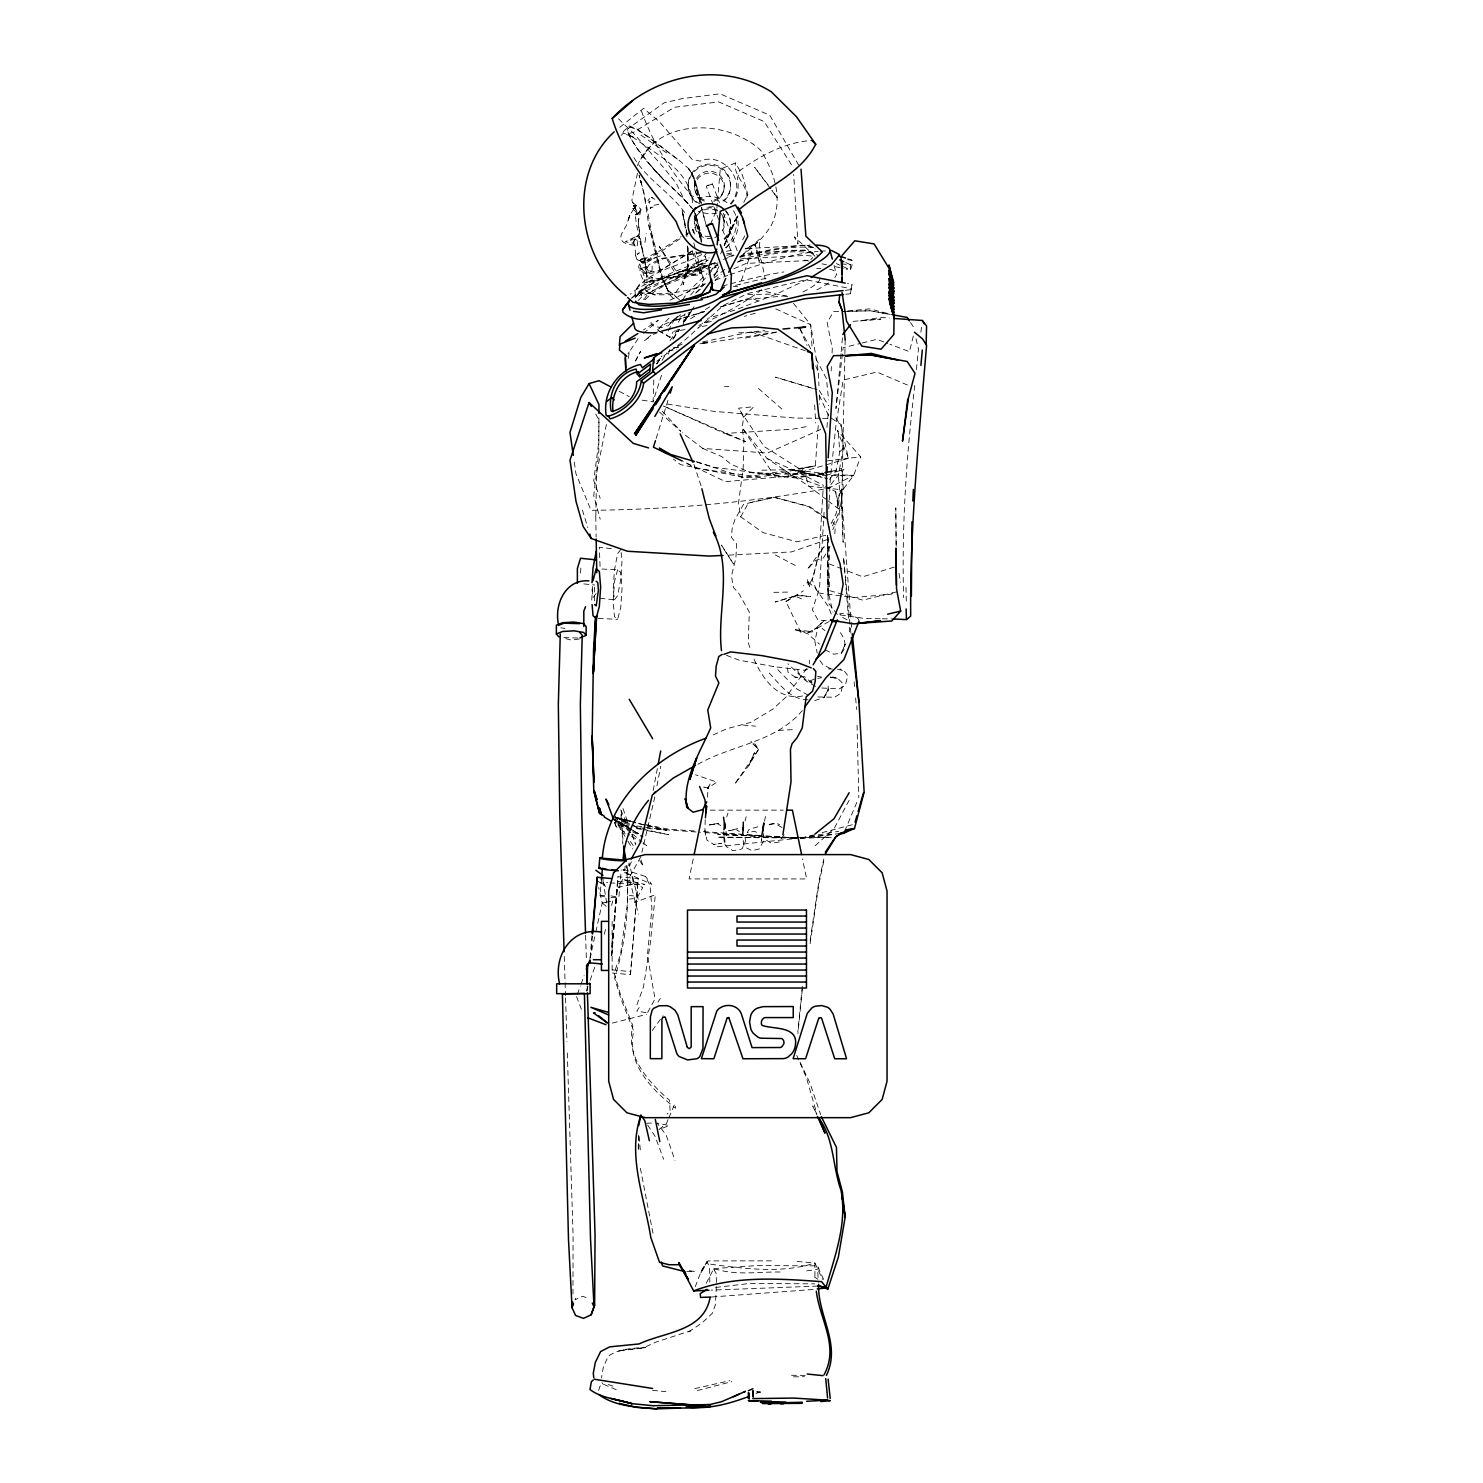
<?xml version="1.0" encoding="UTF-8"?>
<svg xmlns="http://www.w3.org/2000/svg" width="1483" height="1483" viewBox="0 0 1483 1483"><rect width="100%" height="100%" fill="white"/><g stroke="black" fill="none" stroke-linecap="round" stroke-linejoin="round"><path stroke-width="0.75" stroke-dasharray="5 3.75" d="M638.728 1149.64L638.728 1137.035M809.31 663.883L809.329 660.12M845.848 294.246L850.445 293.745L851.984 284.421L847.479 283.55M850.445 293.745L851.984 284.421M598.91 417.891L598.761 442.212L593.738 480.677L600.17 498.269M572.976 1294.14L573.068 1235.376L567.248 1050.928M688.168 247.865L687.908 266.347L683.2 284.792L688.316 266.217M845.18 339.867L841.677 502.311L843.123 542.333L841.158 490.539L850.927 619.987M638.283 1148.583L638.598 1135.274M828.107 500.883L838.618 508.91L839.081 494.71L853.67 475.339L860.678 456.857L837.283 430.274L848.406 458.303L860.678 456.857M653.818 379.926L653.095 401.318L662.104 373.438M761.65 837.747L761.52 841.139L761.076 837.561L795.889 838.21M709.838 1282.091L709.449 1266.538L706.909 1261.773L701.663 1270.023L695.249 1286.743M823.028 490.651L819.339 551.991L812.239 580.001L817.819 592.866L854.208 597.556L891.617 594.145L894.138 590.772M824.085 512.302L819.487 588.232L812.369 609.884L817.912 619.894L829.294 621.062M831.147 371.028L831.388 366.523M832.056 353.01L832.297 348.505L827.143 322.608L833.557 311.597L845.013 311.337M828.775 508.762L830.332 479.028L835.949 425.195L843.16 380.111L876.954 372.029L907.411 385.024M591.736 600.096L592.162 593.626M592.31 591.457L592.737 584.988M594.609 587.138L594.609 604.582M716.289 1286.632L715.436 1304.651L712.266 1313.363L702.108 1322.836L687.445 1332.698L690.633 1330.789L655.912 1342.096L643.233 1347.899L645.772 1347.454C632.944 1348.177 619.134 1348.585 608.252 1356.185L603.321 1367.122L601.505 1377.967M834.818 533.824L835.411 524.945L832.853 522.498M580.52 573.05L581.039 565.449M600.059 566.506L599.336 547.394L614.333 548.914M590.16 957.629L591.958 935.699M818.227 425.473L815.353 465.903L760.223 477.118L743.595 477.433L680.475 464.624L673.449 459.118M717.29 203.245L716.752 210.067L709.968 225.305M717.475 200.965L720.275 169.118L735.457 162.945L742.427 175.142L747.784 194.329L746.876 198.555C748.266 185.115 732.787 175.42 735.457 162.945M611.812 947.322L617.966 876.768L638.172 878.548L630.479 974.628L612.535 973.015M630.479 974.628L638.172 878.548M592.421 936.236L590.735 955.849M611.96 946.58L617.966 876.768M611.645 955.719L617.985 879.141L611.682 956.776M705.222 819.617L704.944 830.295L706.983 840.249L713.768 844.42L721.442 843.401L713.768 844.42M604.749 896.863L600.022 895.695L601.431 879.716M611.015 897.512L618.856 897.4L621.247 869.983M624.751 870.299L625.103 866.257M841.046 353.751L835.949 408.548L843.16 347.689L860.047 343.518M841.232 351.619L842.566 336.622M826.921 427.456L828.571 409.364M916.42 369.619L918.459 349.043L915.437 336.419M914.77 385.413C906.465 455.8 901.553 526.706 903.629 597.612M802.34 989.031L797.91 1033.632M920.887 332.248L921.592 326.371M802.284 986.158L797.854 1031.834M743.576 417.224L753.735 406.75L738.553 408.177L743.576 417.224L742.223 427.938L743.91 440.099L743.187 467.868L738.534 502.978L740.666 516.844L762.985 532.582L796.779 541.814L825.753 535.289M644.994 242.433L646.143 233.572M637.189 245.918L638.357 237.058M707.335 797.261L708.355 787.232L710.394 783.469L707.632 788.715L708.355 787.232L703.962 786.861M628.347 358.441L629.293 351.86L638.654 337.864M729.284 193.179L729.414 192.234M831.703 471.372L841.64 468.48L843.271 489.075L838.488 518.123L832.723 529.691M810.126 943.744L818.876 884.183L824.4 858.268M838.414 476.488L839.823 491.374L836.134 513.693L829.238 527.318M810.107 940.407L818.876 881.495L823.825 859.009M683.255 324.573L685.053 313.803M635.595 255.076L634.909 245.307L632.796 243.193L625.307 241.71L635.317 236.798L633.667 243.249L635.614 246.456L634.909 245.307C628.57 244.621 618.504 243.323 621.396 234.203L626.215 225.731L630.071 214.757L636.114 205.303L635.391 207.398L635.002 204.765L632.518 202.411L641.045 209.251L636.708 214.868L638.672 213.311M822.583 418.317L831.685 418.41L841.621 424.88L843.252 448.719L838.47 475.042L827.811 488.333M637.468 173.233L631.851 200.465L637.82 213.793L632.574 208.64L633.853 205.488L636.374 205.97M653.169 790.55L657.358 768.528M654.856 796.797L641.898 852.354M656.932 785.897L660.695 766.303M838.396 433.277L839.804 451.629L836.115 470.853L828.2 481.122M693.21 858.972L689.076 878.937L806.659 878.937L802.507 858.972M829.127 621.525L817.8 627.847L814.853 641.305L817.207 653.076M589.919 958.741L595.332 934.179M595.832 931.954L602.228 902.943L598.669 887.557M764.431 821.322L765.747 815.39M723.222 192.493L723.537 191.085M606.362 424.49L596.537 473.596L595.795 519.254M695.23 218.687L695.583 217.297M913.343 336.048L909.431 351.656L889.948 344.278M604.322 934.29L605.991 927.635M611.608 905.446L612.739 901.015M617.614 569.769L614.463 581.633L613.165 601.078L614.463 616.687L617.614 619.319L620.765 607.437L622.063 587.991L620.765 572.401L617.614 569.769L600.467 568.971M745.059 820.989L746.19 816.725M598.669 1390.387L599.874 1386.438L602.895 1384.047L618.819 1390.776M656.116 438.542L668.203 399.687M668.332 354.122L670.427 347.689M575.497 1298.181L574.978 1299.794L582.634 1296.253L588.566 1298.441M847.664 258.765L851.946 260.192L851.984 265.364L850.463 269.943L846.089 269.016M751.825 251.035L739.795 284.773M726.689 816.966L727.986 813.11M586.23 991.163L589.326 982.487M590.104 980.3L595.499 965.099M723.092 218.891L726.466 211.161M577.332 994.463L580.354 986.102M581.114 984.008L584.135 975.629M718.958 266.606L714.102 276.561M706.316 1283.221L713.749 1268.614L714.806 1269.874L716.734 1269.355C737.922 1275.751 761.076 1271.376 782.931 1272.062M844.698 831.259L857.934 799.689M668.054 1119.665L666.386 1123.613L659.027 1129.453L669.185 1125.634L657.043 1123.02L666.182 1135.125L674.969 1160.281M668.889 1117.7L674.746 1103.89L675.618 1108.227C652.131 1090.209 625.752 1063.181 633.76 1031.074L620.932 998.949L614.611 978.187C625.974 942.224 630.238 903.054 626.16 865.553M720.627 253.871L723.278 247.735M724.167 245.696L735.642 219.076L724.853 243.713M724.223 245.288L737.755 214.609M724.909 244.287L738.071 215.702M631.387 861.883L627.643 869.872L627.365 904.129L620.58 954.088L614.147 973.2L620.246 993.703L632.907 1025.939C624.992 1056.026 648.386 1082.127 669.63 1100.367L670.112 1111.527L667.016 1114.03M832.426 525.983L839.953 510.096L835.596 491.633L825.605 486.461M635.225 238.485L632.796 243.193M743.762 202.448L747.784 194.329M637.356 165.67C657.173 117.787 726.485 118.418 760.686 150.339C774.571 172.158 783.432 199.964 771.661 224.712C763.912 237.966 752.233 247.828 740.128 256.93M635.54 360.758L640.619 351.36L635.503 361.092M742.612 239.912L744.744 235.89M849.129 800.301L834.002 828.775L814.816 846.014M726.466 247.921C733.918 236.779 741.574 222.098 732.658 209.418M784.099 834.521L779.168 841.992L771.364 843.252L763.615 838.47M647.645 1012.463L650.815 1006.66M651.871 1004.732L655.041 998.949L647.422 955.386L651.927 908.412L650.017 885.407L645.402 876.453L622.304 868.982M668.221 330.857L675.618 317.455M658.712 330.913L670.038 337.382L673.189 331.691M678.417 322.219L682.625 314.618M640.767 856.84L629.144 877.676L638.376 914.121M740.666 516.844L748.47 502.922L774.793 497.417L809.403 506.482L829.257 520.032M829.998 546.43L823.51 557.905L815.669 560.389L807.327 569.324L824.233 546.726C814.223 557.497 817.374 574.106 808.291 585.47L807.438 579.074L809.903 587.824L808.216 581.985L803.489 585.414M622.786 879.308L618.003 887.316L632.833 884.406L644.92 884.406L622.786 879.308L642.806 887.501L634.483 902.572L655.356 894.694L650.24 943.596L643.511 986.844L636.763 1005.177L639.173 1007.587L636.745 1011.091L646.31 1012.667M758.554 749.397L748.804 765.525L734.567 784.303L758.554 749.397L755.366 744.318L751.751 742.798L758.554 749.397L750.843 741.24M661.993 360.462L666.553 352.991M701.848 254.483C680.66 266.439 651.834 268.942 636.504 289.148L641.435 292.985L638.394 289.704L643.678 299.51M645.161 299.714C660.88 282.493 686.61 278.137 707.613 269.721M639.581 284.18L635.187 290.538L635.095 297.935C652.372 275.56 684.905 274.151 708.058 260.063C685.22 274.448 651.723 275.337 635.076 298.38M682.625 299.974L687.463 292.299L707.002 273.595M635.113 297.898L638.413 292.726L647.7 286.275M706.705 252.462L701.756 260.155C680.475 276.654 650.221 276.635 630.331 294.172M656.802 363.984L661.77 356.346M672.93 339.144L679.121 329.597L672.911 339.032M694.007 306.666L684.089 321.941L690.281 312.375M656.784 363.798L661.733 356.18M730.34 203.746C748.785 183.985 724.464 150.765 699.939 161.128L691.949 159.219L659.509 121.81L643.566 108.389L619.523 127.519M656.969 363.669L661.993 356.013M673.263 338.81L679.529 329.245M684.534 321.607L690.8 312.042M628.013 353.751L629.293 351.86M657.914 1002.082L660.361 998.448M652.038 277.395L646.81 279.508L649.443 281.177L661.362 278.711L700.884 274.726L701.774 273.428L693.247 250.405L661.029 269.943L651.834 271.908L649.443 270.369A7.582 2.132 66.8 0 0 645.068 267.96A7.582 2.132 66.8 0 0 649.053 278.711A7.582 2.132 66.8 0 0 652.038 277.395L654.429 278.915L701.774 273.428M642.51 269.832L646.903 274.299L658.767 271.686L693.247 250.405M648.646 147.892L640.452 159.626L653.762 142.071M670.001 340.571L678.009 329.263M683.348 321.737L688.668 314.192M647.886 200.835L649.554 198.481M660.287 255.966L641.212 262.472L643.678 263.733L642.083 261.064L644.957 262.306L641.212 262.472L639.377 264.363L638.561 267.2L642.955 272.557L644.382 276.802L643.974 287.461L646.403 291.465L654.856 294.857L674.061 294.691L681.976 283.698L687.908 266.347L687.704 245.77M806.752 668.388L786.083 697.01L772.903 709.078L750.936 722.314L726.633 728.783L711.97 735.457M652.335 1030.444L663.031 1015.725M700.884 252.221L661.362 258.468L649.443 264.382L646.81 268.015L647.014 271.296A7.582 2.985 73.7 0 1 643.344 272.409A7.582 2.985 73.7 0 1 640.007 263.381A7.582 2.985 73.7 0 1 642.51 259.136L644.234 261.064L649.443 259.451L651.834 256.207L661.029 251.572L683.774 236.26M644.234 261.064L646.903 257.504L658.767 251.443L681.16 236.613M620.765 549.563L617.614 553.66L614.463 570.047L613.165 589.159L614.463 599.762L597.315 598.038M596.185 593.515L593.033 597.593L591.995 589.103M614.463 599.762L617.614 595.684L620.765 579.278L622.063 560.185L621.025 551.695M731.008 204.246C737.459 197.387 739.516 187.266 737.292 178.238L740.091 170.323C761.094 155.418 785.712 141.905 811.868 140.514M644.771 262.547L643.474 262.825M714.305 275.152L718.866 269.925M690.67 294.987L707.094 276.153M708.577 274.429L717.531 264.159M699.995 202.411L692.542 174.345L688.52 168.506L678.417 159.682L637.227 129.114L629.218 125.925L623.546 131.338L621.655 135.843A106.516 13.217 44.9 0 1 632.5 136.825L634.094 137.474L626.178 134.341L633.408 132.302L674.524 107.258L718.699 101.919L764.171 121.55L793.257 167.653M631.702 298.083C652.335 277.451 682.643 269.127 709.022 257.894M638.116 300.623L642.51 296.099L683.311 274.874L705.352 266.365M662.623 332.822L657.395 330.023L670.372 316.806M667.776 326.186L679.066 314.748M695.583 293.133L707.002 281.659M713.545 275.115L718.439 270.203M714.954 280.547L721.313 274.17M802.303 710.524C775.442 742.686 731.879 744.707 697.473 764.542M635.706 214.72L640.897 210.697L638.079 214.145L641.045 209.251L638.376 221.078L638.394 217.982C638.246 238.188 645.735 257.226 646.718 277.284C645.402 256.04 637.412 236.001 635.225 214.979L637.245 213.459L635.225 214.979M643.566 333.453L658.267 320.235L643.455 329.93M680.623 314.711L666.479 325.741M761.724 289.63C742.668 304.312 720.886 315.619 698.919 325.407M798.707 165.188L769.733 115.211L719.996 93.8L681.976 98.657L664.124 102.79L627.161 129.299L629.941 137.029L637.875 149.32L650.611 165.373C662.363 181.26 679.585 192.141 691.467 207.676M708.707 272.149L717.29 264.919M839.804 451.629L843.252 448.719M648.423 201.892L649.591 203.19L649.239 201.206L652.298 201.28M696.621 292.355L701.867 287.943M647.033 262.25L655.301 257.727L653.502 258.487M650.796 335.399L644.234 340.83L651.649 335.807M657.377 329.968L663.939 324.555L691.579 311.541M637.134 236.483L638.45 235.408L639.284 236.372L638.654 240.58L633.723 239.189L635.577 239.467L630.312 240.227L638.45 235.408M713.249 204.969L706.26 186.209L709.375 184.504L712.489 183.985L719.459 202.745M712.489 183.985L706.26 186.209M714.046 277.97L726.188 268.238M725.372 247.717C735.549 241.414 740.332 228.326 737.292 216.833M656.728 361.277L685.517 339.514L723.407 305.405L745.652 294.524M638.802 296.025C660.269 280.343 686.407 272.853 711.414 264.827M800.968 632.592L785.86 601.523L803.341 590.901M653.502 334.546L659.064 330.765M685.665 234.981L693.247 229.865L695.379 235.63M839.823 491.374L843.271 489.075M709.671 306.851L687.408 320.717M785.86 601.523L797.428 594.998L810.663 596.629L796.668 595.517L775.201 602.005L796.668 595.517M705.778 262.992L683.904 271.63M745.578 249.088L757.591 242.656L745.152 248.662M827.885 488.593L853.67 475.339L826.328 474.449M706.186 266.662L698.493 270.518L683.552 274.689L675.321 273.447L659.342 246.567L676.823 272.038L698.901 269.684L711.191 263.826M669.945 300.178L705.037 284.143M739.591 257.078L747.673 253.278L805.844 249.978L818.023 255.428M807.271 279.508L775.553 294.431L736.106 309.687L707.669 318.419M807.975 632.462L812.795 631.739L795.5 629.793L807.975 632.462L817.8 627.847M728.691 256.985L734.827 254.186M682.199 344.075L673.894 347.838L678.38 347.189M820.748 429.44L767.545 453.001L702.812 448.459L682.254 432.795M814.352 679.01L807.883 681.846L812.072 682.032L807.067 680.957L798.225 672.466L797.335 666.349M733.807 268.775L746.32 263.381L809.125 260.545M646.143 282.752L651.222 280.584M640.934 268.72L646.032 266.551M737.311 262.231L745.708 258.691L805.64 255.428L814.464 256.337M651.463 207.694L653.113 207.008M662.438 278.971L680.011 271.76M726.355 251.276L731.416 250.405M715.381 280.157L727.819 275.412M729.896 274.615C758.647 264.994 787.825 254.538 818.115 251.424M711.414 264.03L715.399 262.51M723.37 259.469L734.085 255.41M807.864 669.055L804.509 670.279L773.144 666.571M755.959 1393.482L761.947 1391.369L757.034 1391.981L760.353 1392.556L756.497 1391.851M680.196 272.019L698.252 265.791M827.903 539.349L791.496 551.917L725.391 555.291M814.742 700.588L823.806 697.659L828.163 691.412L828.163 682.347M757.961 826.754L749.082 829.386L747.265 832.519L754.569 831.277L759.537 833.965M894.193 567.118L862.698 576.813L844.142 569.676M704.759 311.523L673.894 320.699L704.184 311.782M720.182 306.925L751.047 297.749L761.335 302.402M721.48 306.684L745.282 299.677L787.77 295.58M702.812 448.459L721.758 456.579L730.897 464.123L749.897 472.428L784.47 477.007L848.406 458.303L841.38 426.937L834.373 415.388M640.934 259.247L646.032 257.764M646.143 273.28L651.222 271.797M713.62 264.196L718.013 262.936M712.044 268.46L716.474 267.181M726.744 255.391L733.103 253.612M658.953 204.265L651.964 205.748M697.344 1390.553L731.768 1381.637M766.007 836.672L800.505 838.266L813.463 834.892M822.101 832.63L852.299 824.733M612.386 1023.085L646.588 1014.391M600.022 895.695L604.712 895.38M862.161 342.999L876.954 339.347L887.779 343.444M632.574 208.64L634.186 208.25M668.203 351.267L676.749 349.191M896.474 591.902L862.809 600.133L845.199 595.109M738.571 261.23C762.54 256.17 787.436 248.792 812.017 253.018L814.983 256.207L794.406 236.835L798.002 244.102L793.683 174.382M747.673 293.541L805.844 279.731L850.463 288.592M694.823 1388.607L729.896 1380.654M701.014 266.18L705.315 265.197M835.003 471.854L843.938 469.796L834.873 471.372M699.883 343.834L708.188 341.998L701.756 343.092M678.306 346.929L673.894 347.838L678.176 347.096M702.627 341.887L751.288 331.84L764.876 330.616M823.528 489.168C747.006 502.83 668.722 509.577 591.013 510.3L575.942 473.689L573.958 459.934M713.749 1268.614L757.553 1265.555L817.485 1265.87L823.751 1279.792M610.625 901.33L602.228 902.962L607.307 907.225M806.159 426.678L792.738 429.18L724.742 433.481L663.624 406.045L745.578 441.674L724.742 433.481M745.282 338.05L778.816 331.895M817.837 678.38L821.304 677.75M709.615 824.9L718.625 823.343L709.615 824.9L717.309 823.621L720.701 825.586M606.436 902.165L602.228 902.943L605.62 905.687M822.602 473.003L795.296 477.915L714.046 467.293L696.584 462.121M726.577 253.871L735.16 252.351M766.007 836.523L800.505 838.043L838.729 831.296M776.814 331.951L700.866 343.945M823.528 473.337L803.1 476.877L784.47 477.007M737.663 828.682L728.616 830.74L736.031 829.498L739.35 831.537M824.103 474.097L815.724 475.505L749.897 472.428M701.774 252.889L663.624 258.598L654.429 263.214L652.038 266.458A7.582 2.985 73.7 0 1 649.053 271.519A7.582 2.985 73.7 0 1 645.049 260.767A7.582 2.985 73.7 0 1 649.443 259.451M579.186 639.006L571.493 640.137L563.651 638.079M716.901 213.089L709.43 214.071L698.437 211.68M806.752 1270.857L816.985 1269.541L818.82 1267.946L817.689 1270.931L818.394 1282.257M826.624 460.935L848.406 458.303M715.603 1287.448L750.101 1283.407L814.686 1283.87M800.505 838.043L839.248 833.631M765.84 835.893L800.505 838.266L832.426 834.632M845.329 290.316L851.946 289.574M717.271 846.737L796.019 838.507M629.478 899.05L633.352 898.661M847.794 311.022L869.501 308.89L893.489 314.934M853.151 321.366L880.958 319.049L859.899 320.94L880.476 317.399L889.281 318.085M820.321 251.257L826.976 250.757M817.615 1286.095L711.136 1290.154M577.666 638.005L562.78 637.56M747.08 248.569L806.956 245.307L813.388 247.439M778.519 730.396L795.852 729.488M813.036 1289.487L710.932 1297.05M802.544 695.99C777.871 700.755 762.67 678.88 753.957 658.953M738.627 332.822L768.287 331.784M800.505 838.266L831.296 837.283M843.456 311.449L870.206 310.781L889.781 314.303M847.294 311.3L870.206 310.781L889.299 314.303M761.91 470.222L791.811 469.629L823.232 473.318M724.464 386.674L728.765 386.6M773.829 592.347L788.122 592.088M646.458 1123.224L652.817 1123.094M793.609 1376.854L804.379 1376.687M797.038 837.691L831.147 837.209M747.747 294.413L772.847 294.153M710.19 810.144L783.265 810.144M771.42 1260.847L708.207 1260.921L700.495 1273.489L706.909 1261.773L708.355 1263.905C742.723 1268.595 781.893 1273.86 814.909 1262.997L822.509 1279.384M791.514 1375.297L805.195 1375.353M794.777 837.728L717.271 837.172L758.888 837.728M686.814 1271.617L694.934 1271.654L688.594 1270.505M820.303 418.299L795.259 418.058L714.027 411.384L664.681 403.673M880.179 618.745L864.737 618.485L839.638 614.833M882.385 618.782L893.396 618.967M853.67 475.339L815.724 475.505L791.811 469.629L827.292 478.49M824.066 474.375L785.341 473.096L823.64 487.036M828.367 668.87L832.426 669.037M598.335 618.43L617.614 619.319M629.478 895.602L633.352 895.806M705.111 832.63L743.725 834.91M746.005 835.04L764.171 836.115M766.451 836.264L795.963 838.006M694.192 830.962L668.759 829.219L642.64 823.992M703.443 831.611L763.523 835.726M602.988 877.065L603.08 882.329L607.659 882.645M609.958 882.811L632.833 884.406L632.759 876.898L623.601 871.744L651.816 884.35L645.402 876.453M631.906 825.141L638.228 827.811L645.142 828.311M647.459 828.478L700.514 832.297M647.849 259.914L649.647 260.081M618.022 881.514L638.191 883.275M743.076 725.039L755.514 726.169M612.219 969.919L630.164 971.55M652.613 1390.368L665.923 1391.647M797.15 1261.458L814.909 1262.997L814.946 1278.809M841.25 263.844L850.445 264.771L850.463 269.943L836.264 263.585M583.857 583.913L594.609 584.988M847.534 259.729L851.946 260.192M822.12 487.629L808.828 486.183L767.137 458.581L742.223 427.938L775.906 477.897M824.326 487.87L842.047 489.798M610.996 895.862L618.856 897.4M733.269 286.219L737.7 286.812M760.223 477.118L695.787 468.443L683.663 461.676M808.087 699.735C789.419 699.883 778.927 682.866 767.286 670.983M636.856 825.975L666.405 830.202L632.815 822.157L666.405 830.202M830.406 677.082L837.951 678.565L842.529 683.181L841.269 692.969L834.669 697.232L816.058 696.917M642.25 400.169L653.465 401.912M560.796 627.791L564.912 628.458M639.581 292.485C660.213 295.58 682.217 292.874 701.848 285.959L703.906 280.769L695.953 251.554M813.574 247.457C788.789 245.437 764.042 251.776 739.961 257.134L759.815 238.874L759.166 261.601L754.94 244.343L761.836 262.231L765.209 279.156M758.74 1392.277L760.353 1392.556M703.832 787.232L708.077 787.974L716.975 782.097L695.49 774.793M773.7 666.59L738.979 660.139L723.871 654.337M830.22 677.119L837.951 678.565L832.556 676.934M636.485 828.496L645.105 830.146M647.255 830.573L668.759 834.725L642.64 829.127M620.858 819.636L629.571 821.378M804.528 260.081L808.902 261.027M822.027 263.844L826.402 264.771M835.151 266.662L843.901 268.534M627.383 825.864L614.815 822.342M636.096 827.718L640.452 828.663M817.43 676.211L821.545 677.101M787.807 296.748L759.648 290.167M635.206 822.379L617.373 817.912L634.057 825.864M791.811 469.629L827.051 478.583M830.591 668.573L822.935 664.755L819.802 660.398M821.823 688.001L839.304 688.891L845.291 685.368L847.813 675.636L844.198 670.928L840.045 668.926M617.354 817.541L635.187 822.12M837.506 669.185L844.198 670.928L842.733 670.538M842.993 594.479L829.794 590.697L827.551 536.197M812.647 388.361L775.461 377.164L817.059 389.621M628.199 826.68L620.858 824.455L615.241 819.932L632.481 830.091M795.5 629.793L807.66 633.667L819.45 644.104M615.056 820.21L630.034 825.011M696.361 461.584L743.595 477.433L815.353 465.903L804.676 467.72L793.757 475.709L725.428 481.641L684.293 461.954M640.026 260.73L642.843 261.675L637.06 259.692L635.206 254.631M608.252 1384.529L614.147 1386.549M637.653 259.914L645.327 262.639M751.288 331.84L805.288 350.804M842.084 568.879L829.72 564.115L828.311 535.159M629.941 126.945C648.59 133.655 662.345 148.967 678.528 159.867M612.961 817.133L629.812 824.251M632.74 825.438L638.228 827.811M767.137 458.581L797.613 471.965L823.603 485.423M806.956 245.307L815.149 248.959M845.829 262.621L851.984 265.364M796.872 596.815L803.044 599.558M775.739 308.909L810.7 324.703L818.375 372.103L818.95 385.858M634.576 831.722L638.228 833.465L634.39 831.203M615.26 817.096L630.924 824.659M630.553 830.777L616.335 823.491L613.814 818.709M632.574 831.815L642.714 837.024M775.405 554.994L797.984 566.84M619.171 391.327L629.237 396.628M600.43 882.663L603.711 884.406L606.936 904.797M847.127 619.82L840.972 616.52L839.749 613.777L844.179 613.183L851.687 615.056L857.86 618.337L859.065 621.099M808.161 695.138L796.723 688.965L777.5 669.389M782.06 827.514L775.09 823.695L767.378 824.808L776.184 822.935L779.613 824.826M630.924 829.979L620.858 824.455L614.852 815.78M597.148 880.958L603.711 884.572M612.961 819.357L628.514 828.033M630.46 829.127L638.228 833.465M815.65 686.407L805.677 680.79L787.974 663.754M654.837 199.297L651.445 197.35L654.596 199.204M614.648 823.084L616.335 826.828L629.663 835.04M631.554 836.208L641.064 842.066M642.973 843.234L646.773 845.588L643.233 842.715M825.086 649.665L833.668 654.207L841.195 653.261C848.313 646.477 844.216 636.133 838.155 630.275M726.967 202.67C719.44 196.664 709.059 194.922 699.939 198.036L691.949 195.941C670.149 170.897 652.057 141.423 641.119 110.039M631.758 829.664L614.87 819.061L625.196 833.984M633.649 830.851L643.029 836.746M814.371 1276.974L817.967 1279.31M730.897 250.553L721.887 228.252M640.971 135.12L666.887 153.12M632.481 136.807C657.043 155.27 691.263 170.044 692.746 204.988M666.108 334.695L670.038 337.382M618.559 118.844L634.668 134.527L664.421 168.543L676.174 183.188L684.33 199.871L691.949 208.009M825.438 518.438L808.643 506.648L773.996 497.231L743.539 504.276L734.919 519.569L732.157 528.411L731.453 537.328L736.662 543.964L735.865 558.22L731.453 576.108L733.418 587.472L738.627 593.033L749.323 612.108L748.211 642.528L750.861 650.796M693.247 229.865L692.357 229.216L694.489 234.963M826.346 499.549L808.828 486.183L804.361 471.854L764.134 446.513L738.553 408.177M679.566 299.844L667.906 289.982L661.715 278.025L648.924 226.491L643.844 192.327L639.043 175.031M630.831 832.667L614.87 819.765L626.697 839.211M632.592 834.113L641.453 841.287M822.008 628.273L824.9 630.664M808.216 581.985L815.112 587.972L828.2 606.25L832.019 616.057M758.425 388.435L784.396 411.254M659.638 412.126L680.641 431.312M673.412 298.584L669.5 294.524L664.013 281.937L668.37 291.409C652.353 256.559 650.926 216.833 640.452 180.222M662.289 411.254L680.716 431.145M650.37 165.095L665.181 181.464M674.061 294.691L676.86 297.898M811.98 683.181L804.583 676.711L794.907 677.36L798.799 677.323L795.148 677.064L787.992 672.318L787.547 667.851M793.498 303.366L810.7 324.703L812.183 349.432M633.908 157.606C647.329 180.407 672.911 193.847 686.536 215.424M837.357 614.5L828.126 602.802L827.551 535.326M689.484 170.267L693.618 175.569L701.385 203.301L695.064 180.129M770.567 188.749L754.68 167.375L770.956 188.619M771.883 190.528L777.185 197.647L772.198 190.417M692.635 208.918C670.223 182.817 639.117 161.628 626.419 128.298M630.349 841.436L634.223 847.034M647.682 1125.078L654.985 1136.182L663.643 1159.243M910.543 322.553L915.011 329.356M721.683 545.318L733.547 564.078L721.201 545.095M627.884 841.139L632.611 848.925M639.711 860.585L643.27 866.424L641.008 859.973M819.209 390.344L828.534 405.749M713.768 1269.392L716.048 1273.155L716.53 1282.98M724.853 844.087L726.336 846.571L732.917 850.686L740.277 849.518L742.167 848.591L745.615 841.102L744.985 836.894M602.079 1382.694L602.895 1384.047M595.665 414.091L598.984 419.856L598.78 451.944L593.756 495.674L600.207 519.235M633.501 205.358L637.82 213.793M640.137 180.592L641.379 182.872L639.099 175.717M810.719 348.839L799.189 327.039L807.049 345.483M815.947 358.756L826.42 378.573L828.626 399.965M603.08 882.255L605.972 887.854L603.08 882.329M816.929 1114.215L812.758 1105.947L816.521 1114.308M800.079 1062.273L809.978 1083.072L820.637 1114.66M662.104 277.914L668.37 291.409M819.283 395.219L828.83 416.26M693.951 464.383L701.311 486.591M620.71 809.774L628.217 826.55M631.98 834.929L635.744 843.308M796.76 1055.377L806.363 1077.474L816.336 1112.028M815.761 365.949L818.375 372.103M576.572 996.557L581.355 1009.256M614.741 822.564L616.335 826.828M723.333 213.181L737.57 251.628M714.009 207.064L718.662 219.577M692.357 251.721L700.884 274.726M622.953 808.439L628.977 825.623M631.98 834.206L635.744 844.939M582.393 510.041L587.75 527.522M694.174 215.888L701.385 242.007M633.853 205.488L634.613 208.121M700.143 202.522L692.487 174.271L688.446 168.413L692.542 174.345L693.673 179.109M834.058 265.476L836.375 273.984M694.304 215.702L700.977 240.376M699.995 237.317L701.311 242.137M701.311 207.231L705.241 221.912M706.334 225.879L701.478 207.379M701.756 240.58L694.229 211.365M649.053 225.546L656.357 250.553L661.715 278.025M694.582 188.619L694.934 190.065M640.953 244.862L640.081 241.432L642.862 252.462M638.191 899.217L629.089 862.976L627.643 869.872L626.53 863.347M693.822 242.952L695.453 249.663M762.966 832.704L764.505 839.285L759.111 849.036L751.9 850.63L745.337 847.368L743.873 845.477L742.964 838.099M828.923 594.998L832.816 612.09M723.871 219.706L724.205 221.171M640.378 1168.233L653.41 1235.395M686.907 236.705L682.217 210.753L685.813 227.993M686.277 230.143L687.611 236.613L682.217 210.753M688.372 188.712L688.557 189.713M835.596 491.633L838.618 508.91M639.581 231.329L638.45 224.841L638.932 227.641M899.069 573.328L900.459 582.318M726.04 831.425L726.614 835.615M850.853 632.944L843.512 557.089L845.18 577.443M704.944 830.295L705.741 837.951M851.149 622.267L851.835 629.126M854.115 681.939L854.542 686.499M855.617 698.011L856.692 709.486M639.043 1136.163L640.415 1151.012M845.366 579.705L848.536 618.17M849.277 627.216L849.648 631.739M646.81 279.508L647.014 281.992A7.582 2.132 66.9 0 1 643.344 279.972A7.582 2.132 66.9 0 1 640.007 270.944A7.582 2.132 66.9 0 1 642.51 269.832M621.006 814.352L622.879 844.124M723.741 831.611L724.019 836.282M621.229 810.793L622.916 839.397M814.649 404.933L815.669 422.989M841.158 490.539L841.677 502.311M819.32 395.034L819.71 404.21M585.6 935.217L586.341 958.278M587.212 985.935L587.416 992.869M564.263 956.387L565.505 995.594M565.561 997.892L566.951 1041.696M857.063 725.261L858.805 797.798M687.426 246.753L687.908 266.347L687.445 245.733M905.983 587.416L906.298 601.635M595.795 516.399L596.11 537.143M827.699 562.279L828.218 596.37L827.94 569.843M896.195 546.3L895.806 507.835L896.121 546.17M827.625 535.604L828.107 589.956M612.127 921.369L612.127 970.438M820.043 278.285A87.497 14.663 -15.2 0 1 801.599 292.633M711.321 321.533A87.497 14.663 -15.2 0 1 702.052 323.368M662.345 327.502A87.497 14.663 -15.2 0 1 652.298 319.939M735.549 285.403A87.497 14.663 -15.2 0 1 769.01 277.822M740.202 259.228A87.497 14.682 -15.2 0 1 810.793 259.581M644.642 299.51A87.497 14.682 -15.2 0 1 718.143 265.049M829.646 269.276A104.403 17.518 -15.2 0 1 834.836 277.543M828.7 282.938A104.403 17.518 -15.2 0 1 813.5 291.521M755.255 313.191A104.403 17.518 -15.2 0 1 744.299 316.361M707.113 325.5A104.403 17.518 -15.2 0 1 698.011 327.335M685.053 329.615A104.403 17.518 -15.2 0 1 674.098 331.191M722.369 286.108A104.403 17.518 -15.2 0 1 783.858 271.945M816.651 268.442A104.403 17.518 -15.2 0 1 820.896 268.442M631.684 298.25A104.403 17.499 -15.2 0 1 707.317 265.272M709.467 264.623A104.403 17.499 -15.2 0 1 715.992 262.713M740.11 256.299A104.403 17.499 -15.2 0 1 810.256 245.029M623.027 869.557A12.976 1.168 5.2 0 1 623.064 870.743M710.097 236.668A14.682 14.459 -0.1 0 1 695.305 218.205A14.682 14.459 -0.1 0 1 717.828 210.382M720.645 212.922A14.682 14.459 -0.1 0 1 723.203 227.159M725.576 210.308A21.151 20.818 0 0 1 723 239.634M723 217.482A15.034 14.811 0 0 1 720.46 233.758M719.07 235.055A15.034 14.811 0 0 1 713.898 237.855M712.025 238.318A15.034 14.811 0 0 1 694.711 220.559A15.034 14.811 0 0 1 717.994 211.606M725.688 211.216A21.318 20.984 0.1 0 1 723.092 240.765M704.406 201.15A14.682 14.459 0.1 0 1 697.751 178.757A14.682 14.459 0.1 0 1 721.424 179.258A14.682 14.459 0.1 0 1 713.805 201.336M696.361 202.485A21.151 20.818 0 0 1 693.673 172.158A21.151 20.818 0 0 1 724.575 171.602A21.151 20.818 0 0 1 723 202.003M713.101 206.582A21.151 20.818 0 0 1 708.707 206.897M700.087 203.95A21.318 20.984 0 0 1 691.671 173.381A21.318 20.984 0 0 1 723.593 169.433A21.318 20.984 0 0 1 723.092 201.113M704.258 199.964A15.034 14.811 0 0 1 697.455 177.033A15.034 14.811 0 0 1 721.702 177.534A15.034 14.811 0 0 1 713.898 200.149M650.981 207.082L650.555 208.584L650.981 207.082M629.793 215.498L627.847 221.023L629.793 215.498M754.421 752.826L748.804 765.525L754.421 752.826M845.143 644.382L841.195 653.261L845.143 644.382M828.422 689.113L823.806 697.659L828.422 689.113M824.159 620.728L814.575 629.33L824.159 620.728M639.099 252.889L637.189 254.353L640.619 251.962L639.099 252.889M623.398 1350.012L617.076 1351.217L644.549 1347.713L623.398 1350.012M763.708 836.431L717.698 834.428L763.708 836.56M630.572 821.619L617.15 818.394L630.572 821.563M654.856 294.857L646.403 291.465L654.856 294.857M696.658 217.945L695.064 212.403L701.385 235.593L696.658 217.945M706.297 260.063L705.241 256.318L706.334 259.914"/><path stroke-width="1.5" d="M842.084 282.252L842.066 261.342M748.322 1398.543L748.34 1392.648M752.863 1396.523L752.882 1390.609M753.234 1397.079L753.253 1391.184M827.588 1398.006L825.716 1378.615M894.045 316.157L893.841 334.491L881.087 349.228L861.808 346.132L846.589 321.255L842.029 292.503M598.928 413.46L598.984 404.618L589.066 383.596L599.039 380.686L611.107 387.063M889.021 291.057L892.117 302.384M889.744 298.528L890.541 300.345M891.116 303.57L890.782 300.623M891.858 306.351L893.841 312.468L891.042 301.587M893.841 313.617L889.059 294.932L890.82 301.438M911.952 521.794L911.378 595.925M893.304 313.895L893.804 315.731L891.376 306.258L893.044 313.97L891.413 308.483M592.18 736.439L593.552 650.296L595.48 616.706M593.274 672.819L595.832 617.076M888.984 273.187L890.671 280.88M572.753 1302.093L572.049 1307.746L575.571 1315.44L583.486 1318.368L591.142 1314.809L594.627 1305.133L595.054 1234.95L587.416 992.869M602.358 964.006L589.9 962.856L590.012 959.853M912.824 500.994L913.361 489.427M595.703 619.987L593.274 673.467L596.592 615.816L593.367 671.91L595.721 621.933M625.789 368.081L625.307 354.456M625.789 371.51L625.307 357.866M611.07 878.529L597.223 877.287L592.607 933.938M592.014 582.745L593.033 567.896L596.185 551.491M619.375 345.687L620.061 336.66L633.667 323.164M843.549 294.505L804.528 298.769L746.32 312.579L721.313 323.813L655.708 373.994L652.576 370.62L653.577 357.885L682.106 336.4L720.516 302.013L747.08 289.686L806.956 275.727L845.217 283.123M654.059 363.001L653.577 357.885M706.594 806.251L706.075 812.703L705 799.967L699.587 786.491M637.282 374.161L636.096 369.063C617.966 372.974 607.659 393.088 611.07 410.791L612.145 411.495C624.844 408.103 637.023 395.701 636.615 381.835L649.888 371.732L650.499 364.132L637.282 374.161L639.618 376.663L649.498 369.174M639.618 376.663L639.803 374.254M653.391 371.492L641.286 380.705C639.358 397.5 623.49 412.126 607.733 416.352L606.195 415.37C602.283 392.717 618.281 369.304 640.471 364.466L642.399 367.858L654.392 358.756M706.594 805.992L705.426 817.726M592.143 933.474L597.223 877.287M598.91 868L599.781 857.934M601.431 879.716L602.413 868.315L607.122 869.464M613.109 411.681C610.533 394.367 620.914 375.366 638.431 371.566M560.277 634.02L558.331 704.388L559.758 813.426L564.115 951.771M826.921 471.372L827.347 466.867M828.163 457.839L832.297 392.587L827.143 366.69L833.557 355.679L870.206 354.845L907.207 361.481L915.03 373.364L908.486 397.796L902.498 441.211L907.763 399.168M920.887 365.485L922.315 349.951M842.084 310.373L838.989 302.069L839.638 295.21M717.16 244.843L720.275 211.309L735.457 204.988L742.427 217.185L747.784 236.372L728.709 272.223M614.184 400.002L611.867 397.407L606.881 401.411M743.168 829.683L743.28 822.101M742.538 835.17L743.354 827.403M926.152 344.167L926.578 325.963L922.315 320.476L893.693 318.419M723.945 829.701L724.724 822.75M893.155 288.888L892.451 285.552L893.934 291.817L891.079 281.789M818.431 1285.39L827.811 1289.153L827.977 1287.67L817.3 1288.968M889.67 301.327L891.116 308.093M587.583 963.561L587.212 983.804M761.724 836.041L763.986 823.287M841.454 282.178L842.14 277.933M655.708 373.994L643.603 383.207C641.657 400.002 625.807 414.647 610.051 418.873L608.16 415.833M821.36 1116.755L836.468 1147.434L837.005 1171.681L842.418 1191.906L845.143 1217.265L838.358 1257.028L827.811 1289.153M763.708 823.121L762.781 831.073M589.9 962.856L590.16 961.392M782.894 834.669L791.014 781.93L790.458 749.175L792.07 743.743L797.057 737.774L802.247 727.986L806.159 696.899L812.536 691.171L815.187 681.476L815.854 671.465L813.333 668.499M652.335 794.944L640.73 841.881L631.202 859.139M658.192 764.134L660.695 750.917M694.137 854.523L703.331 810.144M638.71 1125.597L640.897 1115.235L644.808 1120.685L649.369 1140.761M593.033 580.669L596.185 568.786L599.336 571.418L600.634 587.027L599.336 606.454L596.185 618.337L593.033 615.705L592.106 604.563M710.079 1297.551C703.906 1331.697 664.347 1331.919 639.117 1343.932L609.698 1346.861L600.615 1351.569L595.35 1362.358L593.293 1373.165L593.793 1377.892M855.079 822.064L856.877 815.761M858.101 811.572L863.532 792.645M817.615 1286.095L826.068 1287.225C834.873 1255.804 847.516 1223.067 840.935 1190.07C832.482 1166.25 834.391 1139.593 819.005 1118.349M640.897 1115.235C626.901 1155.164 644.475 1197.652 650.815 1237.526L659.546 1262.367L669.111 1264.739L679.177 1264.702L688.483 1279.662L678.769 1262.552L693.636 1290.914L708.893 1290.284M712.526 283.364L709.931 291.854L697.603 297.119M655.449 440.711L653.428 447.18L682.236 460.972M670.223 393.217L672.225 386.729L654.819 416.445M591.142 1314.809L594.627 1305.133M648.572 447.922L633.297 443.398L589.066 402.542L570.01 460.119L575.997 501.31L583.134 526.465L591.105 538.44L627.439 551.25L709.449 556.088L723.111 555.402M586.397 969.344L589.437 960.984M573.513 1303.779L572.049 1307.746L568.49 1239.454L562.391 993.925L584.413 993.406L590.512 1238.787L594.053 1306.875L592.292 1303.019M859.065 621.099L843.92 659.564L826.124 677.527L804.954 706.853M837.265 619.931L824.9 650.685L815.706 659.36M826.383 1375.427C841.51 1344.488 817.504 1315.514 818.579 1284.371M716.901 251.684C696.269 257.671 681.902 238.837 676.174 221.597C651.908 189.472 624.046 157.606 612.201 118.455C651.982 75.54 719.959 59.709 771.29 91.798L796.501 116.768L815.724 144.277C800.208 174.734 765.172 187.6 740.091 208.732M725.706 278.452L720.33 291.131L712.637 289.982L708.652 266.755L716.752 249.163M706.705 801.802L702.812 809.57L693.154 812.239L686.74 807.327C682.421 779.094 699.939 752.808 710.691 727.856L707.762 709.968L718.903 682.884L715.492 676.137L716.178 666.164L718.829 656.468L722.202 654.411M823.992 1374.852C839.712 1346.49 819.598 1319.295 816.336 1291.211M849.129 792.738L834.002 818.764L814.816 834.206M589.066 383.596L580.706 397.685L569.973 432.424L573.291 455.355M813.11 664.829L817.782 656.969L839.156 604.73L843.16 584.191L840.008 563.614L831.611 540.98L827.143 518.624L825.66 433.685L818.876 416.482L811.757 353.084L777.871 329.189L756.219 326.983L731.694 327.91L707.484 333.953M825.327 853.948L835.689 837.154L841.121 833.001M653.113 408.622L635.744 435.409L660.973 394.237L694.081 345.502L671.743 379.945M655.597 404.803L660.565 397.147M664.291 391.419L669.259 383.763M818.69 1018.358L805.603 1058.751L793.127 1058.658L807.29 1013.315L812.017 1007.791A14.515 14.515 0 0 1 815.78 1006.123L821.693 1005.567L827.458 1007.235A11.827 11.827 0 0 1 830.183 1009.404L833.168 1014.075L846.571 1058.751L834.707 1058.751L822.008 1019.451A3.114 3.114 0 0 0 821.601 1018.395L821.397 1018.098A1.909 1.909 0 0 0 820.841 1017.709L818.987 1018.024M825.327 852.262L835.689 836.746L846.552 830.35L854.468 828.515L864.144 792.144L858.991 702.701L851.372 637.449M694.489 345.038L634.446 433.87L694.081 345.502M711.636 280.046L701.756 293.986L675.451 303.051L648.775 304.423L632.926 302.328L627.717 297.527M727.022 1018.265L713.879 1058.751L701.403 1058.658L716.79 1011.054A11.067 11.067 0 0 1 718.847 1008.792L720.275 1007.791A14.515 14.515 0 0 1 724.056 1006.123C730.859 1003.935 738.997 1007.105 741.426 1014.075L752.066 1047.61L780.206 1047.517A4.208 4.208 0 0 0 781.671 1046.924L783.71 1044.106A5.228 5.228 0 0 0 783.951 1042.568A5.672 5.672 0 0 0 783.858 1041.567A4.671 4.671 0 0 0 783.636 1040.769A4.097 4.097 0 0 0 783.117 1039.824L782.913 1039.564A2.799 2.799 0 0 0 782.301 1038.953L782.06 1038.804A2.744 2.744 0 0 0 781.3 1038.526L761.076 1038.211A11.53 11.53 0 0 1 757.887 1037.136L753.29 1033.28A16.387 16.387 0 0 1 750.824 1028.998L749.582 1022.028L750.75 1015.28A13.996 13.996 0 0 1 752.585 1011.944L754.161 1010.238A13.44 13.44 0 0 1 757.183 1008.199L763.004 1006.642L793.238 1006.549L793.238 1017.579L765.58 1017.579A3.504 3.504 0 0 0 763.875 1018.024L762.484 1019.247A6.173 6.173 0 0 0 761.409 1021.954L761.372 1023.455A4.875 4.875 0 0 0 761.91 1025.291C772.977 1029.721 800.505 1025.05 794.907 1047.628A17.11 17.11 0 0 1 793.665 1050.761A17.815 17.815 0 0 1 791.681 1053.801L787.77 1057.212A11.716 11.716 0 0 1 783.543 1058.621L742.983 1058.751L728.82 1017.635M662.79 1017.598L662.122 1018.673A3.522 3.522 0 0 0 661.9 1019.618L661.881 1058.658L650.314 1058.658L650.37 1016.93L652.112 1010.312A9.009 9.009 0 0 1 653.632 1008.329L659.119 1005.808L666.571 1005.659A14.589 14.589 0 0 1 670.409 1006.901L674.95 1010.22L677.768 1014.817L687.055 1046.479M720.256 244.565L731.379 274.522L730.785 289.704C707.613 311.504 672.207 312.468 642.417 319.308C635.095 319.475 628.495 316.973 622.953 312.301L622.563 309.836L630.219 299.603M622.563 309.836L628.792 301.531L624.083 307.778M842.77 334.491L850.556 324.647M648.497 800.301C634.668 817.022 624.232 838.043 623.082 859.973L602.339 858.175C606.751 801.172 654.17 756.923 705.704 738.312M614.203 131.839C567.173 175.013 577.35 257.764 626.141 295.655M842.029 255.502L854.783 240.784L874.117 243.935L889.337 268.812M655.449 791.718L653.224 794.202L673.06 778.186L695.471 765.45M896.381 584.988L895.954 548.098L896.548 588.936L900.682 611.07L891.802 620.988L858.75 623.342M585.563 606.695L583.82 611.052L583.82 626.456M724.761 275.708L706.928 225.286M612.201 118.455L632.481 100.937M724.297 286.961L715.844 294.338L707.688 297.063M848.387 829.405L843.808 833.353L839.248 833.872M593.348 1379.987L591.402 1381.581L589.974 1389.515C601.523 1398.469 617.818 1399.081 631.369 1403.585L652.909 1405.717L705.315 1404.661M748.34 1390.757L752.882 1388.7M652.576 370.62L718.439 320.439L745.708 308.724L805.64 294.765L843.123 290.575M727.3 1017.987L728.005 1017.635A1.872 1.872 0 0 1 728.691 1017.579M707.002 1289.339L700.198 1293.677L700.569 1297.44L710.932 1297.05M811.108 277.432L831.407 264.716L839.582 254.687L831.407 250.423M625.307 341.201L637.894 333.564M663.235 1017.264L663.55 1017.134A2.336 2.336 0 0 1 664.699 1017.097M695.249 1405.217L710.32 1404.438L721.48 1401.75L745.393 1391.388L744.206 1391.87M733.399 1396.801L738.794 1394.391M558.869 636.911L556.366 634.001L562.595 631.48L573.884 630.831L583.635 632.425L586.137 635.354L579.927 637.875M635.169 338.143L620.061 344.075L619.375 349.988L626.827 356.291M748.414 1396.652C728.857 1403.845 708.336 1409.647 687.222 1406.959M693.636 1290.914C734.178 1275.343 779.094 1278.661 821.563 1281.646L826.068 1287.225M723.871 654.337L730.6 651.908L761.928 655.616L796.093 662.048L811.22 667.851M656.95 353.621L644.234 357.978L661.752 352.935M709.004 224.322L711.302 223.618M701.107 320.439L661.696 331.135M752.845 1398.599L793.776 1398.08L827.588 1400.174L806.567 1401.287M722.406 294.932C755.644 283.735 797.817 278.582 822.379 251.925L805.899 236.223L801.024 169.173M887.65 614.184L900.682 611.07M702.571 299.566C681.661 303.125 660.009 308.983 638.802 304.719L635.558 301.234M798.948 328.188L805.64 326.964L794.313 327.984M680.196 300.882L698.252 297.582M682.199 300.104L697.436 297.341L709.838 292.058L712.415 283.605L711.339 279.249M824.882 472.595L831.703 471.372M701.014 298.287L707.465 297.156M724.686 294.097L728.987 293.337M845.477 830.109L854.468 828.515L843.808 833.112L839.248 833.631M661.585 309.817L643.548 312.802L633.501 311.319M858.713 623.175L880.568 620.747L854.004 623.898L830.202 620.135L839.007 621.414M782.987 329.004L789.79 328.392M595.072 1012.833L593.515 1012.945L607.437 1022.973L598.594 1015.725M820.97 1401.583L830.22 1400.656L824.14 1399.971M749.23 1401.064L758.11 1400.712M856.692 355.382L845.421 355.827L871.263 353.417L897.753 360.035L870.206 354.845L861.197 355.216M706.279 225.935L712.452 223.581L718.699 240.357M619.078 1403.326L636.67 1407.386L656.728 1408.85L680.493 1408.09M786.75 1402.621L802.377 1402.251M762.447 1403.585L802.247 1403.344M768.361 1404.012L770.938 1403.975M780.651 1403.808L783.562 1403.771M674.153 1408.109L657.229 1408.146L691.875 1407.997L710.969 1406.329L686.128 1406.829M787.825 810.144L792.404 810.144L801.599 854.523M806.455 916.049L736.977 916.049L736.977 922.055L806.455 922.055M607.845 921.369L601.431 921.369L601.431 970.438L607.845 970.438M806.455 928.043L736.977 928.043L736.977 934.049L806.455 934.049M601.431 932.103C571.159 926.671 552.992 956.424 559.592 983.804M806.455 940.055L736.977 940.055L736.977 946.043L806.455 946.043M687.482 952.086L806.455 952.049M687.482 958.037L806.455 958.037M593.385 959.705L601.431 959.705M687.482 964.043L806.455 964.043M687.482 970.049L806.455 970.049M687.482 976.036L806.455 976.036M687.482 982.043L806.455 982.043M771.457 1401.157L748.322 1400.619M588.881 580.891C565.32 578.871 553.715 605.157 558.683 625.307L563.929 623.175L579.649 623.657M893.396 618.967L906.614 619.634L910.692 616.094C909.895 525.612 919.163 435.372 926.578 345.354L922.519 338.884L914.436 332.211M807.178 1374.018L822.917 1375.649M611.83 870.002L616.539 870.317M656.728 1408.85L655.82 1408.776C636.689 1407.2 614.537 1406.385 598.724 1394.428M595.591 559.795L580.52 558.257L577.388 568.471L577.388 583.245M831.574 621.303L836.134 621.766M760.464 1402.362L763.838 1402.733M652.65 1388.477L594.572 1379.264M894.138 315.082L907.188 317.436L909.431 320.847M684.794 1271.598L662.586 1265.926L661.233 1261.922M610.607 1398.376L632.184 1403.678L613.369 1399.062M607.733 1012.166L590.883 1007.328L608.623 1014.965M672.578 455.021L694.396 461.491M839.1 255.929L845.532 258.061M807.438 351.564L811.757 353.084L812.647 368.859M587.694 1017.764L605.991 1024.716M839.693 259.896L843.79 261.712M671.521 454.892L659.379 448.126L666.423 453.613M665.274 1017.282L676.786 1053.468A9.973 9.973 0 0 0 679.121 1056.508L687.667 1059.937L697.047 1058.695A9.565 9.565 0 0 0 699.846 1056.489L702.961 1048.425L703.053 1006.642L691.189 1006.642L691.171 1047.109L689.335 1048.611L687.463 1047.517A2.577 2.577 0 0 1 687.13 1046.85M604.285 817.04L610.774 820.933M599.54 813.018L604.285 816.169M595.832 870.299L602.951 875.304M596.185 581.225L597.76 582.541L598.409 590.308L596.185 605.898L594.609 604.582M811.868 140.514L815.724 144.277M641.286 380.705L643.603 383.207M579.983 632.629L582.226 635.336L580.354 704.406L581.744 813.018L585.525 932.918M889.003 273.187L891.005 282.141M893.118 288.851L891.45 283.216M715.77 535.938L709.208 518.438L701.867 488.741M683.57 1270.041L685.795 1273.693M715.622 535.882L713.397 532.193C733.028 569.361 716.882 611.608 721.461 650.666M629.2 699.253L652.668 738.738M738.015 207.138L741.481 213.107M889.707 301.253L890.356 303.199L888.947 298.268L890.263 304.794M589.066 402.542L591.272 406.398M922.315 320.476L924.15 323.832M608.846 804.694L605.972 799.077L613.146 818.301M680.178 433.926L693.043 462.362M817.448 1116.402L824.956 1133.142L818.931 1118.367M838.989 302.069L842.084 310.132L845.18 340.015M589.771 534.065L591.105 538.44M594.275 791.014L596.889 799.615M599.503 808.198L601.468 814.649L599.54 813.444L593.812 791.273L592.143 735.976L593.923 782.004M594.275 790.847L596.889 799.467M599.503 808.087L601.468 814.556M892.358 283.309C894.768 290.89 889.244 269.164 890.022 274.577M743.28 219.354L744.466 223.544M892.228 283.494L890.338 275.857M829.998 250.59L832.315 259.099M628.254 303.867L629.997 310.244M631.721 316.621L634.613 327.261A104.403 17.518 -15.2 0 0 656.672 332.73M892.08 301.624L893.934 309.928L889.021 292.299L893.118 307L892.321 303.199M890.708 277.302L893.878 288.592L888.966 269.906L890.412 276.783M890.653 305.665L893.823 316.954L893.637 315.341M593.793 790.402L599.521 812.944M828.107 1379.134L830.202 1398.488M712.378 288.481L712.637 289.982M655.319 1119.443L659.824 1141.688M623.917 852.91L625.418 861.345M623.546 845.977L626.16 861.178M843.141 1203.621L844.809 1214.521M843.141 1203.862L845.143 1217.265M723.556 817.226L725.039 828.2L724.557 823.955M840.991 257.078L842.084 274.021M724.242 838.062L724.649 842.084M852.28 633.704L858.991 702.293M593.923 781.93L592.143 736.458M586.545 965.192L587.138 983.637M906.15 608.938L906.41 619.227M893.767 282.79L888.929 264.938L893.804 285.311M596.185 538.959L596.759 572.79M749.119 1393.093L749.212 1398.988M893.897 293.727L892.933 290.835M890.986 289.63L890.986 288.499L893.915 300.993L889.059 280.954M889.837 283.828L889.837 285.366M586.137 635.354L586.137 626.567L583.635 623.639L573.884 622.044L562.595 622.693L556.366 625.214L556.366 634.001M761.52 282.697A87.497 14.682 -15.2 0 1 751.047 286.089M748.915 286.757A87.497 14.682 -15.2 0 1 731.36 291.799M816.447 245.103A104.403 17.499 -15.2 0 1 814.204 264.493A104.403 17.499 -15.2 0 1 720.386 297.564M689.447 304.349A104.403 17.499 -15.2 0 1 629.793 300.289M623.898 859.473A12.976 1.168 5.1 0 1 612.757 860.251A12.976 1.168 5.1 0 1 601.486 857.489M618.337 870.743A12.976 1.168 5.2 0 1 602.71 869.168A12.976 1.168 5.2 0 1 600.615 867.555M692.709 210.883A21.151 20.818 0 0 1 695.749 207.768M713.119 245.381A21.318 20.984 0.1 0 1 688.983 218.576A21.318 20.984 0.1 0 1 724.205 209.641M889.04 283.994L893.897 303.366L889.04 283.994M889.819 289.964L893.897 307.111L889.04 287.09L889.819 289.964M889.059 278.526L893.897 297.823L889.096 278.489M889.8 281.455L891.172 287.146L889.893 281.566M613.573 872.82L608.697 891.042L608.697 1081.218L613.573 1099.441L626.92 1112.788L645.142 1117.663L850.593 1117.663L868.816 1112.788L882.144 1099.441L887.038 1081.218L887.038 891.042L882.144 872.82L868.816 859.491L850.593 854.597L645.142 854.597L626.92 859.491L613.573 872.82M695.045 762.503L689.836 779.539L696.676 758.202L695.045 762.503M695.453 1405.18L649.98 1401.695L695.453 1405.18M806.455 910.043L687.482 910.043L687.482 988.03L806.455 988.03L806.455 910.043M590.123 983.804L556.663 983.804L556.663 993.666L590.123 993.666L590.123 983.804M786.12 1402.399L761.52 1402.047L786.12 1402.399M687.945 808.309L685.22 798.836L687.945 808.309M842.474 1199.284L841.806 1194.927L842.474 1199.395"/></g></svg>
